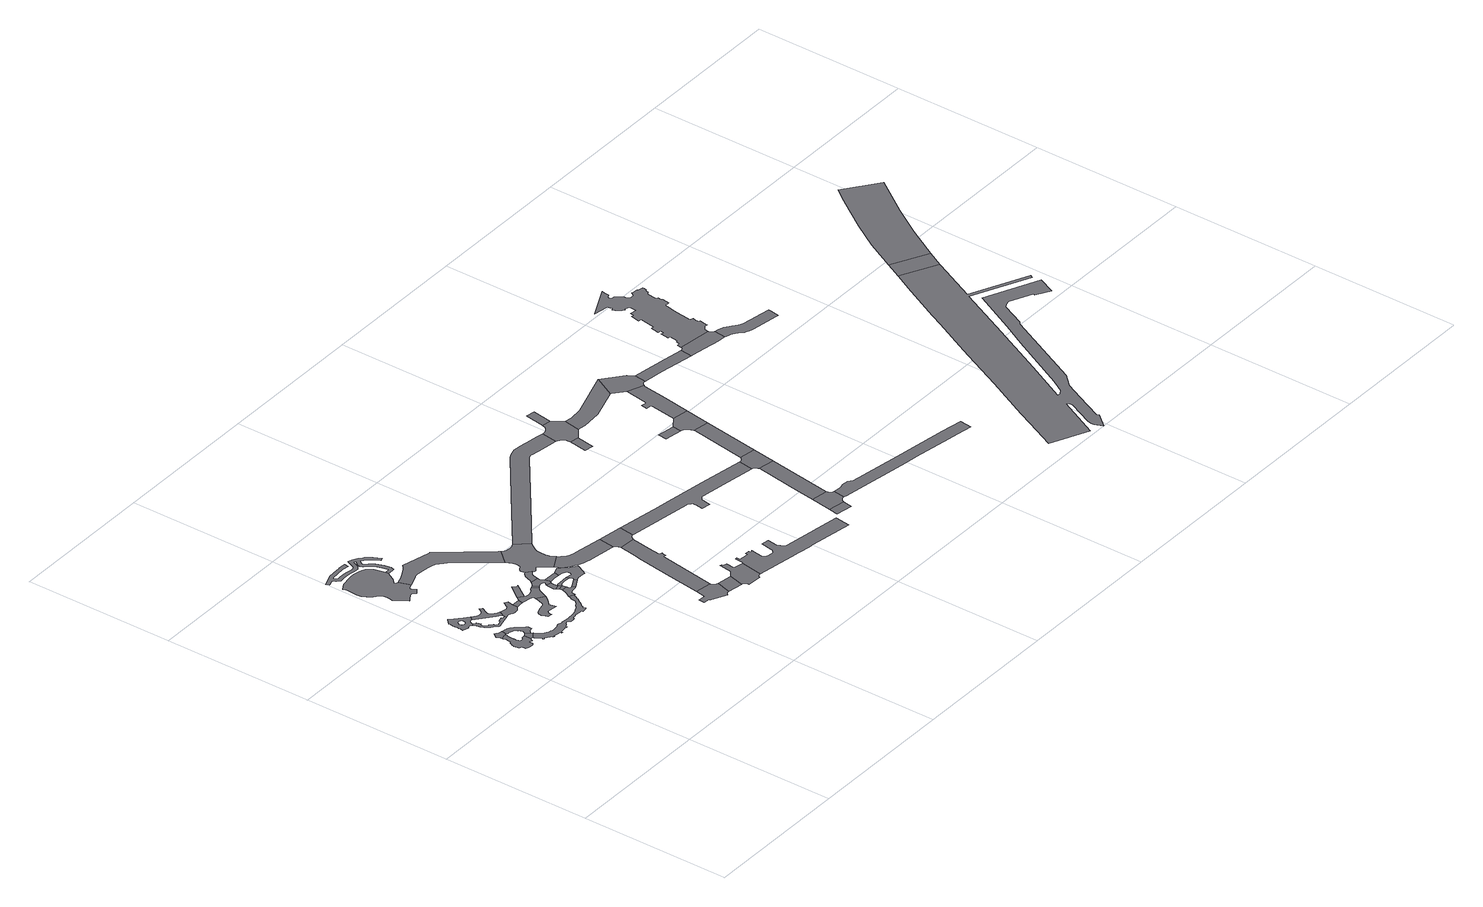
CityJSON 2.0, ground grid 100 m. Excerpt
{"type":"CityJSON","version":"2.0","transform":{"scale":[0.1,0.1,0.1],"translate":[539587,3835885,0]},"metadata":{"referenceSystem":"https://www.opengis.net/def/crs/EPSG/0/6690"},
"CityObjects":{
"road1":{"type":"Road","attributes":{"RoadStructureAttribute.sectionType":"1"},"geometry":[{"type":"MultiSurface","lod":"1","boundaries":[[[0,1,2,3,4,5,6,7,8,9,10,11,12,13,14,15,16,17,18,19,20,21,22,23,24,25,26,27,28,29,30,31,32,33,34,35,36,37,38,39,40,41,42,43,44,45,46,47,48,49,50,51,52,53,54,55,56,57,58,59]]]}]},
"road2":{"type":"Road","geometry":[{"type":"MultiSurface","lod":"1","boundaries":[[[60,61,62,63,64,65,66,67,68,23,22,69,70,71,72]]]}]},
"road3":{"type":"Road","attributes":{"RoadStructureAttribute.sectionType":"1"},"geometry":[{"type":"MultiSurface","lod":"1","boundaries":[[[73,74,75,76,77,78,79,80,81,82,83,84,85,86,87,88,89,90,91,92,93,94,95,96,97,98,99,100,101,102,103,104,105,106,107,108,109],[110,111,112,113,114,115,116,117,118,119,120,121,122,123,124,125,126,127,128,129,130,131,132,133]]]}]},
"road4":{"type":"Road","geometry":[{"type":"MultiSurface","lod":"1","boundaries":[[[134,135,136,59,58,137,138,139,140]]]}]},
"road5":{"type":"Road","attributes":{"RoadStructureAttribute.sectionType":"1"},"geometry":[{"type":"MultiSurface","lod":"1","boundaries":[[[141,142,143,144,145,146,147,148,149,150,151,152,153,154,155,156,157,158,159,160,161,162,163,164,72,71,165,166,167,168,169,170,171,172,173,174,175,176,177,178,179,180,181,182,183,184,185,186,187,188,189,190,191,192,134,140]]]}]},
"road6":{"type":"Road","attributes":{"RoadStructureAttribute.sectionType":"1"},"geometry":[{"type":"MultiSurface","lod":"1","boundaries":[[[193,194,195,196,197,198,199,200,201,202,203,204,205,206,207,208,209,210,211,212,213,214,215,216,217,218,219,220,221,222,223,224,225,226,227,228,229,109,108,230,231,232,233,234,235,236,237,238,239,240,241,242,243,244,245]]]}]},
"road7":{"type":"Road","geometry":[{"type":"MultiSurface","lod":"1","boundaries":[[[246,247,248,249,250,251,252,253,254,255,256,257,258,259,260,261,262,263,264,265,266,267,268,269,270,83,82,271,272,273,274]]]}]},
"road8":{"type":"Road","geometry":[{"type":"MultiSurface","lod":"1","boundaries":[[[275,276,277,278,279,280,281,282,283,284,285,286,287,288,289,290,291,292,293,294,295,296,297,298,299,300,301,302,303,304,305,306,307,308,309,310,311,312,313,314,315,316,317,318,319,320,321,322,323,324,325]]]}]},
"road9":{"type":"Road","geometry":[{"type":"MultiSurface","lod":"1","boundaries":[[[326,327,328,329,330,331,332,333,334,335,336,274,273,337,338,339,340,245,244,341,342,343,344,345,346,347,348,349,350,351,352,353,354,355,356,357,358,359,360]]]}]},
"road10":{"type":"Road","attributes":{"RoadStructureAttribute.sectionType":"1"},"geometry":[{"type":"MultiSurface","lod":"1","boundaries":[[[361,362,363,364,365,366,367,368,369,370,371,372,373,374,375,376,377,378,379,380,381,382,383,384,385,386,387,388,389,390,391,392,393,394,395,396,397,398,399,400,401,402,403,138,137,404,405,406,407,408,409,410,411,412,413,414,415,416,417,418,419,420,421,422,423,424,425,426,427,428,429,430,431,432,433,434,435,436,437,438,439,440,441,442,443,444,445,446,447,448,449,450,451,452,453,454,455,456,457,458,459,460,461,462,463,464,465,466,467,468,469,470,471,472,473,474,475,476,477,478,479,480,481,482,483,484,485,486,487,488,489,490,491,492,493,494,495,496,497,498,499,500,501,502,503,504,505,506,507,508,509,510,511,512,513,514,515,516,517,518,519,520,521,522,523,524,525,526,527,528,529,530]]]}]},
"road11":{"type":"Road","geometry":[{"type":"MultiSurface","lod":"1","boundaries":[[[531,532,533,534,535,536,537,538,539,540,541,542,543,544,545,546,547,548,549,550,551,552,553,554,555,556,557,558,559,560,561,562,563,564,565,566,567,568,569,570,571,572,573,574,575,576,577,578,579,580,581,582,583,584,585,586,587,588,589,590,591,592,593,594,595,596,597,598,599,600,601,602,603,604,605,606,325,324]]]}]},
"road12":{"type":"Road","geometry":[{"type":"MultiSurface","lod":"1","boundaries":[[[607,360,359,608,609,610,611,612]]]}]},
"road13":{"type":"Road","attributes":{"RoadStructureAttribute.sectionType":"1"},"geometry":[{"type":"MultiSurface","lod":"1","boundaries":[[[613,614,615,616,617,618,619,620,621,622,623,624,625,626,627,628,629,630,631,632,633,634,635,636,637,638]]]}]},
"road14":{"type":"Road","geometry":[{"type":"MultiSurface","lod":"1","boundaries":[[[639,612,611,640,641,642,643,644,613,638,645,646,647,648,649,650,651,652,653,654,655,656,657,658]]]}]},
"road15":{"type":"Road","geometry":[{"type":"MultiSurface","lod":"1","boundaries":[[[659,660,661,639,658]]]}]},
"road16":{"type":"Road","attributes":{"RoadStructureAttribute.sectionType":"1"},"geometry":[{"type":"MultiSurface","lod":"1","boundaries":[[[662,650,649,663]]]}]},
"road17":{"type":"Road","attributes":{"RoadStructureAttribute.sectionType":"1"},"geometry":[{"type":"MultiSurface","lod":"1","boundaries":[[[664,665,666,667,668,669,670,671,672,673,317,316,674,675,676,677,678,679,680,681,682,683,684,685,686,687,688,689,690,691,692,693,694,695]]]}]},
"road18":{"type":"Road","geometry":[{"type":"MultiSurface","lod":"1","boundaries":[[[696,697,698,699,700,701,702,703,361,530,704,705,706,707,708,709,710,711,712]]]}]},
"road19":{"type":"Road","geometry":[{"type":"MultiSurface","lod":"1","boundaries":[[[713,714,715,716]]]}]},
"road20":{"type":"Road","attributes":{"RoadStructureAttribute.sectionType":"1"},"geometry":[{"type":"MultiSurface","lod":"1","boundaries":[[[717,718,719,720,721,722,714,713,723,724,725,726,727]]]}]},
"road21":{"type":"Road","attributes":{"RoadStructureAttribute.sectionType":"1"},"geometry":[{"type":"MultiSurface","lod":"1","boundaries":[[[728,729,730,731,716,715,732,733,734,701,700]]]}]},
"road22":{"type":"Road","geometry":[{"type":"MultiSurface","lod":"1","boundaries":[[[735,736,662,663,737,738,739,740,741,742,743,744,717,727,745,746,747,748,749,750,751,752,753]]]}]},
"road23":{"type":"Road","attributes":{"RoadStructureAttribute.sectionType":"1"},"geometry":[{"type":"MultiSurface","lod":"1","boundaries":[[[754,755,756,757,758,759,760,761,735,753,762,763,764,765]]]}]},
"road24":{"type":"Road","geometry":[{"type":"MultiSurface","lod":"1","boundaries":[[[766,767,768,769,713,716,770,771,772,773,774,775]]]}]},
"road25":{"type":"Road","attributes":{"RoadStructureAttribute.sectionType":"1"},"geometry":[{"type":"MultiSurface","lod":"1","boundaries":[[[776,777,778,712,711,779,780,781]]]}]},
"road26":{"type":"Road","attributes":{"RoadStructureAttribute.sectionType":"1"},"geometry":[{"type":"MultiSurface","lod":"1","boundaries":[[[782,749,748,783,784,785,786]]]}]},
"road27":{"type":"Road","geometry":[{"type":"MultiSurface","lod":"1","boundaries":[[[787,788,789,790,791,792,793,794,795,796,797,798,786,785,799,800,801,802,803,804,805,806,807,808,809,766,775,810,811,812,776,781]]]}]},
"road28":{"type":"Road","geometry":[{"type":"MultiSurface","lod":"1","boundaries":[[[813,814,815,816,817,818,819,820,695,694,821,822,823,824,825,826,827,828,829,830,831,832,754,765,833,834,835,836,837,838,839,840,841,842,843,844,845,846,847,848,849,850,851]]]}]},
"road29":{"type":"Road","geometry":[{"type":"MultiSurface","lod":"1","boundaries":[[[852,853,854,855,856,857,858,859,860,861,862,863,864,865,866,867,868,869,870,871,872]]]}]},
"road30":{"type":"Road","attributes":{"RoadStructureAttribute.sectionType":"1"},"geometry":[{"type":"MultiSurface","lod":"1","boundaries":[[[873,874,875,876,877,878,879,880,881,837,836,882,883,884,885,886,887,888,889,890,891,892,893,894,895,896]]]}]},
"road31":{"type":"Road","attributes":{"RoadStructureAttribute.sectionType":"1"},"geometry":[{"type":"MultiSurface","lod":"1","boundaries":[[[866,865,897,898]]]}]},
"road32":{"type":"Road","attributes":{"RoadStructureAttribute.sectionType":"1"},"geometry":[{"type":"MultiSurface","lod":"1","boundaries":[[[899,900,901,902,852,872,903,904,905,906,907,908,909,910,911,912,913,914,915,916,917]]]}]},
"road33":{"type":"Road","geometry":[{"type":"MultiSurface","lod":"1","boundaries":[[[918,919,920,921,922,923,924,925,926,927,928,929,898,897,930,931,932,933,934,935,936,937,938,939,940,941,942,943,944]]]}]},
"road34":{"type":"Road","geometry":[{"type":"MultiSurface","lod":"1","boundaries":[[[896,895,945,946,947,948,949,899,917,950,951,952,953,954,955,956]]]}]},
"road35":{"type":"Road","attributes":{"RoadStructureAttribute.sectionType":"1"},"geometry":[{"type":"MultiSurface","lod":"1","boundaries":[[[957,958,959,960,961,962,963,964,965,966,967,968,969,970,851,850,971,972,973,974,975,976,977,978,979,980,981,982]]]}]},
"road36":{"type":"Road","attributes":{"RoadStructureAttribute.sectionType":"1"},"geometry":[{"type":"MultiSurface","lod":"1","boundaries":[[[983,984,985,986,987,988,989,990,991,992,993,994,995,996,997,998,999,1000,1001,1002,1003,1004,1005,1006,1007,1008,1009,1010,1011,1012,1013,1014,1015,1016,1017,1018,1019,1020,1021,1022,1023,1024,1025,1026,1027,944,943,1028,1029,1030,1031,1032,1033,1034]]]}]},
"road37":{"type":"Road","attributes":{"RoadStructureAttribute.sectionType":"1"},"geometry":[{"type":"MultiSurface","lod":"1","boundaries":[[[1035,1036,1037,956,955,1038,1039,1040,1041,1042,1043,1044,1045,1046,1047,1048,1049,1050,1051,1052,1053,1054,1055,1056,1057,1058,1059,1060,1061,1062]]]}]},
"road38":{"type":"Road","geometry":[{"type":"MultiSurface","lod":"1","boundaries":[[[1063,1064,1065,1066,1067]]]}]},
"road39":{"type":"Road","attributes":{"RoadStructureAttribute.sectionType":"1"},"geometry":[{"type":"MultiSurface","lod":"1","boundaries":[[[1068,1063,1067,1069,1070,1071,1072,1073,1074,1075,1076,1077,1078]]]}]},
"road40":{"type":"Road","geometry":[{"type":"MultiSurface","lod":"1","boundaries":[[[1079,1080,1081,1082]]]}]},
"road41":{"type":"Road","attributes":{"RoadStructureAttribute.sectionType":"1"},"geometry":[{"type":"MultiSurface","lod":"1","boundaries":[[[1083,1084,1085,1068,1078,1086,1087]]]}]},
"road42":{"type":"Road","geometry":[{"type":"MultiSurface","lod":"1","boundaries":[[[1088,1089,1090,1091,1092,1093,1094,1095,1096,1097,982,981,1098,1099,1100,1101,1102,1103,1104,1105,1106,1079,1082,1107,1108,1109,1110,1111]]]}]},
"road43":{"type":"Road","attributes":{"RoadStructureAttribute.sectionType":"1"},"geometry":[{"type":"MultiSurface","lod":"1","boundaries":[[[1112,1113,1088,1111]]]}]},
"road44":{"type":"Road","geometry":[{"type":"MultiSurface","lod":"1","boundaries":[[[1114,1115,1116,1117,1118,1119,1062,1061,1120,1121,1122,1123,1124,1083,1087,1125]]]}]},
"road45":{"type":"Road","geometry":[{"type":"MultiSurface","lod":"1","boundaries":[[[1126,1127,1128,1129]]]}]},
"road46":{"type":"Road","attributes":{"RoadStructureAttribute.sectionType":"1"},"geometry":[{"type":"MultiSurface","lod":"1","boundaries":[[[1130,1131,1132,1114,1125,1133]]]}]},
"road47":{"type":"Road","attributes":{"RoadStructureAttribute.sectionType":"1"},"geometry":[{"type":"MultiSurface","lod":"1","boundaries":[[[1134,1135,1136,1109,1108,1137,1138,1139]]]}]},
"road48":{"type":"Road","geometry":[{"type":"MultiSurface","lod":"1","boundaries":[[[1140,1129,1128,1141,1142,1143,1144,1145,1146,1147,1148,1130,1133,1149]]]}]},
"road49":{"type":"Road","attributes":{"RoadStructureAttribute.sectionType":"1"},"geometry":[{"type":"MultiSurface","lod":"1","boundaries":[[[1150,1151,1152,1153,1154,1155,1156,1072,1071,1157,1158,1159,1160,1161,1162,1163,1164]]]}]},
"road50":{"type":"Road","attributes":{"RoadStructureAttribute.sectionType":"1"},"geometry":[{"type":"MultiSurface","lod":"1","boundaries":[[[1165,1166,1167,1168,1169,1170,1171,1140,1149,1172,1173,1174]]]}]},
"road51":{"type":"Road","geometry":[{"type":"MultiSurface","lod":"1","boundaries":[[[1134,1139,1175,1165,1174,1176,1177,1178,1179,1180,1181,1182,1183]]]}]},
"road52":{"type":"Road","attributes":{"RoadStructureAttribute.sectionType":"1"},"geometry":[{"type":"MultiSurface","lod":"1","boundaries":[[[1184,1185,1182,1181,1186,1187,1188]]]}]},
"road53":{"type":"Road","geometry":[{"type":"MultiSurface","lod":"1","boundaries":[[[1189,1190,1191,1192,1193,1188,1187,1194,1195,1196,1197,1198,1199,1200,1201,1202]]]}]},
"road54":{"type":"Road","geometry":[{"type":"MultiSurface","lod":"1","boundaries":[[[1203,1204,1205,1206,1207,1208,1209,1210,1211,1212,1213,1214,1215,1216,1217,1218,1219,1220,1221,1222,1223,1224,1225,1226,1227,1228,1229,1230,1231,1232,1233,1234,1235,1236,1237,1238,1239,1240,1241,1242,1243,1244,1245,1246,1247,1248,1249,1250,1251,1252,1253,1254,1255,1256,1257,1258,1259,1260,1261,1262,1263,1264,1265,1266,1267,1268,1269,1270,1271,1272,1273,1274,1275,1276,1277,1278,1279,1280,1281,1282,1283,1284,1285,1286,1287,1288,1289,1290,1291,1292,1293,1294,1295,1296,1297,1298,1299,1300,1301,1302,1303,1304,1305,1306,1307,1308,1309,1310,1311,1312,1313,1314,1315,1316,1317,1318,1319,1320,1321,1322,1323,1324,1325,1326,1327,1328,1329,1330,1331,1332,1333,1334,1335,1336,1337,1338,1339,1340,1341,1342,1343,1344,1345,1346,1347,1348,1349,1350,1351,1352,1353,1354,1355,1356,1357,1358,1359,1360,1189,1202]]]}]},
"road55":{"type":"Road","attributes":{"RoadStructureAttribute.sectionType":"1"},"geometry":[{"type":"MultiSurface","lod":"1","boundaries":[[[1361,1362,1363,1364,1365,1366,1367,1368,1369,1370,1371,1372,1373,1374,1375,1376,1377,1378,1379,1380,1381,1382,1383,1384,1385,1386,1387,1388,1389,1197,1196]]]}]},
"road56":{"type":"Road","attributes":{"RoadStructureAttribute.sectionType":"1"},"geometry":[{"type":"MultiSurface","lod":"1","boundaries":[[[1390,1391,1392,1393,1394,1395,1396,1397,1398,1399,1400,1401,1402,1403,1404,1405,1406,1407,1408,1409,1410,1411,1412,1413,1414,1415,1416,1417,1418,1419,1420,1421,1422,1423,1424,1425,1426,1427,1428,1429,1430,1431,1432,1433,1434,1435,1436,1437]]]}]},
"road57":{"type":"Road","geometry":[{"type":"MultiSurface","lod":"1","boundaries":[[[1438,1390,1437,1439]]]}]},
"road58":{"type":"Road","attributes":{"RoadStructureAttribute.sectionType":"1"},"geometry":[{"type":"MultiSurface","lod":"1","boundaries":[[[1440,1441,1442,1443,1444,1438,1439,1445,1446,1447]]]}]}
},
"vertices":[
[259,1390,0],[250,1390,0],[249,1390,0],[240,1379,0],[231,1375,0],[217,1380,0],[212,1391,0],[210,1401,0],[212,1418,0],[208,1420,0],[209,1429,0],[207,1438,0],[211,1440,0],[211,1446,0],[212,1455,0],[211,1458,0],[211,1462,0],[211,1464,0],[213,1469,0],[215,1473,0],[216,1476,0],[214,1481,0],[214,1485,0],[176,1479,0],[175,1477,0],[175,1470,0],[178,1469,0],[180,1460,0],[180,1433,0],[177,1416,0],[167,1413,0],[167,1410,0],[164,1407,0],[163,1405,0],[161,1402,0],[159,1398,0],[154,1390,0],[154,1379,0],[151,1377,0],[154,1366,0],[155,1352,0],[155,1340,0],[168,1338,0],[173,1333,0],[173,1308,0],[186,1306,0],[194,1301,0],[209,1296,0],[226,1297,0],[240,1308,0],[239,1331,0],[247,1332,0],[249,1331,0],[259,1325,0],[264,1327,0],[263,1331,0],[265,1337,0],[271,1344,0],[274,1346,0],[270,1390,0],
[226,1522,0],[217,1524,0],[204,1527,0],[194,1536,0],[185,1542,0],[163,1510,0],[168,1504,0],[172,1496,0],[175,1487,0],[218,1487,0],[225,1488,0],[228,1487,0],[229,1521,0],
[192,1708,0],[192,1714,0],[194,1720,0],[196,1723,0],[200,1728,0],[203,1730,0],[208,1732,0],[212,1733,0],[218,1731,0],[221,1730,0],[240,1753,0],[224,1766,0],[210,1781,0],[189,1801,0],[169,1818,0],[142,1841,0],[140,1843,0],[108,1812,0],[110,1806,0],[111,1800,0],[110,1794,0],[108,1782,0],[107,1770,0],[107,1765,0],[108,1752,0],[108,1740,0],[108,1725,0],[106,1709,0],[146,1696,0],[148,1700,0],[153,1703,0],[159,1704,0],[165,1704,0],[170,1703,0],[175,1699,0],[179,1695,0],[193,1703,0],[174,1774,0],[178,1770,0],[180,1765,0],[181,1759,0],[180,1754,0],[178,1749,0],[174,1744,0],[170,1741,0],[167,1740,0],[164,1740,0],[159,1740,0],[154,1741,0],[149,1744,0],[145,1748,0],[143,1753,0],[142,1759,0],[142,1761,0],[143,1764,0],[145,1769,0],[149,1774,0],[153,1777,0],[158,1778,0],[164,1778,0],[169,1777,0],
[292,1404,0],[281,1394,0],[275,1392,0],[289,1343,0],[319,1367,0],[317,1371,0],[319,1380,0],
[322,1385,0],[329,1393,0],[333,1397,0],[337,1396,0],[344,1399,0],[347,1400,0],[356,1402,0],[358,1413,0],[358,1419,0],[357,1427,0],[351,1435,0],[343,1440,0],[340,1444,0],[336,1447,0],[330,1455,0],[318,1472,0],[306,1488,0],[297,1496,0],[287,1503,0],[277,1509,0],[266,1514,0],[257,1516,0],[254,1517,0],[242,1519,0],[231,1485,0],[233,1484,0],[237,1482,0],[240,1481,0],[244,1481,0],[249,1481,0],[253,1481,0],[254,1480,0],[257,1478,0],[264,1477,0],[267,1476,0],[271,1475,0],[274,1474,0],[278,1472,0],[281,1469,0],[284,1466,0],[288,1461,0],[291,1455,0],[291,1450,0],[297,1449,0],[301,1445,0],[302,1443,0],[302,1439,0],[301,1434,0],[303,1431,0],[302,1423,0],[302,1419,0],[301,1415,0],
[347,1597,0],[343,1597,0],[340,1598,0],[339,1600,0],[336,1603,0],[336,1606,0],[307,1598,0],[308,1593,0],[307,1590,0],[304,1587,0],[302,1586,0],[281,1581,0],[276,1580,0],[270,1581,0],[265,1584,0],[263,1585,0],[259,1588,0],[257,1590,0],[255,1593,0],[256,1597,0],[257,1600,0],[259,1601,0],[240,1622,0],[237,1619,0],[234,1617,0],[229,1617,0],[224,1621,0],[210,1651,0],[210,1655,0],[211,1658,0],[215,1661,0],[220,1663,0],[210,1689,0],[206,1688,0],[203,1689,0],[200,1690,0],[199,1693,0],[181,1690,0],[187,1669,0],[194,1649,0],[203,1629,0],[214,1611,0],[224,1598,0],[236,1588,0],[262,1567,0],[263,1566,0],[266,1564,0],[270,1564,0],[276,1564,0],[284,1566,0],[305,1571,0],[365,1586,0],[361,1601,0],
[367,1654,0],[352,1663,0],[342,1671,0],[337,1676,0],[333,1682,0],[330,1689,0],[329,1696,0],[329,1703,0],[330,1709,0],[332,1714,0],[333,1716,0],[353,1751,0],[334,1761,0],[323,1742,0],[319,1736,0],[314,1731,0],[310,1728,0],[301,1725,0],[296,1724,0],[294,1724,0],[287,1724,0],[280,1726,0],[274,1729,0],[272,1730,0],[256,1740,0],[332,1640,0],[345,1630,0],[364,1615,0],[383,1647,0],
[305,2426,0],[301,2452,0],[289,2488,0],[264,2525,0],[255,2529,0],[241,2536,0],[228,2543,0],[180,2550,0],[150,2549,0],[117,2546,0],[83,2537,0],[65,2536,0],[21,2508,0],[27,2499,0],[30,2479,0],[27,2412,0],[30,2382,0],[43,2355,0],[57,2336,0],[67,2323,0],[98,2300,0],[106,2291,0],[107,2277,0],[109,2255,0],[109,2234,0],[104,2217,0],[161,2134,0],[178,2145,0],[206,2161,0],[211,2163,0],[220,2165,0],[229,2164,0],[245,2146,0],[276,2170,0],[262,2189,0],[260,2194,0],[259,2199,0],[260,2204,0],[262,2209,0],[266,2212,0],[271,2214,0],[297,2222,0],[269,2298,0],[256,2303,0],[253,2315,0],[257,2318,0],[278,2343,0],[296,2374,0],[305,2393,0],[310,2396,0],[309,2416,0],
[494,1672,0],[470,1686,0],[466,1679,0],[453,1656,0],[449,1650,0],[443,1644,0],[437,1640,0],[430,1638,0],[423,1637,0],[415,1638,0],[399,1642,0],[366,1612,0],[367,1609,0],[366,1605,0],[364,1603,0],[386,1592,0],[391,1593,0],[396,1592,0],[401,1590,0],[405,1587,0],[411,1582,0],[417,1579,0],[424,1578,0],[432,1578,0],[437,1579,0],[444,1578,0],[452,1579,0],[455,1580,0],[459,1582,0],[462,1585,0],[468,1590,0],[475,1594,0],[482,1598,0],[484,1599,0],[484,1632,0],
[748,1427,0],[742,1415,0],[736,1403,0],[735,1401,0],[730,1377,0],[727,1364,0],[727,1361,0],[711,1346,0],[700,1342,0],[684,1325,0],[676,1321,0],[660,1316,0],[649,1308,0],[643,1305,0],[641,1304,0],[639,1304,0],[621,1301,0],[600,1297,0],[582,1296,0],[572,1296,0],[567,1297,0],[545,1299,0],[517,1302,0],[516,1301,0],[507,1298,0],[498,1302,0],[488,1306,0],[481,1306,0],[469,1301,0],[456,1297,0],[443,1295,0],[430,1294,0],[416,1295,0],[403,1298,0],[391,1302,0],[378,1308,0],[367,1315,0],[357,1324,0],[348,1333,0],[340,1344,0],[333,1356,0],[328,1368,0],[325,1364,0],[292,1338,0],[294,1336,0],[291,1333,0],[299,1319,0],[308,1307,0],[317,1296,0],[310,1289,0],[318,1282,0],[324,1288,0],[338,1277,0],[354,1267,0],[366,1261,0],[362,1252,0],[371,1248,0],[375,1257,0],[387,1253,0],[405,1249,0],[423,1247,0],[423,1237,0],[433,1237,0],[434,1246,0],[450,1248,0],[467,1250,0],[482,1255,0],[486,1246,0],[495,1249,0],[492,1259,0],[506,1266,0],[507,1267,0],[508,1268,0],[510,1269,0],[515,1273,0],[515,1274,0],[515,1275,0],[517,1276,0],[518,1276,0],[519,1278,0],[521,1278,0],[523,1279,0],[524,1279,0],[530,1282,0],[534,1282,0],[537,1281,0],[539,1279,0],[544,1277,0],[545,1276,0],[545,1274,0],[545,1272,0],[547,1268,0],[548,1266,0],[549,1266,0],[551,1265,0],[552,1265,0],[555,1264,0],[558,1264,0],[561,1264,0],[566,1264,0],[569,1265,0],[572,1265,0],[573,1266,0],[576,1266,0],[583,1267,0],[586,1271,0],[588,1274,0],[588,1277,0],[588,1278,0],[591,1280,0],[593,1279,0],[598,1279,0],[606,1279,0],[610,1279,0],[613,1280,0],[615,1282,0],[618,1283,0],[620,1284,0],[623,1285,0],[625,1285,0],[627,1286,0],[629,1284,0],[630,1283,0],[631,1282,0],[635,1282,0],[636,1282,0],[640,1283,0],[640,1284,0],[643,1285,0],[644,1284,0],[646,1285,0],[647,1285,0],[648,1282,0],[651,1280,0],[651,1279,0],[655,1279,0],[661,1280,0],[666,1280,0],[670,1280,0],[673,1279,0],[675,1275,0],[676,1273,0],[676,1270,0],[686,1269,0],[693,1271,0],[704,1275,0],[711,1279,0],[707,1286,0],[705,1289,0],[704,1292,0],[709,1297,0],[711,1301,0],[714,1309,0],[719,1317,0],[724,1320,0],[728,1329,0],[729,1333,0],[736,1337,0],[739,1346,0],[746,1355,0],[753,1363,0],[755,1365,0],[755,1370,0],[756,1376,0],[759,1381,0],[763,1385,0],[767,1388,0],[767,1395,0],[774,1404,0],[777,1412,0],
[350,2397,0],[355,2398,0],[361,2399,0],[366,2421,0],[358,2465,0],[340,2514,0],[332,2527,0],[319,2547,0],[298,2567,0],[295,2572,0],[294,2574,0],[295,2575,0],[296,2579,0],[315,2604,0],[327,2594,0],[332,2590,0],[339,2584,0],[364,2553,0],[389,2507,0],[411,2519,0],[385,2567,0],[357,2602,0],[350,2608,0],[326,2628,0],[294,2646,0],[270,2654,0],[267,2653,0],[264,2651,0],[255,2632,0],[239,2598,0],[229,2589,0],[227,2588,0],[210,2588,0],[173,2596,0],[141,2598,0],[110,2597,0],[93,2596,0],[85,2602,0],[79,2621,0],[90,2625,0],[131,2629,0],[183,2630,0],[197,2629,0],[229,2626,0],[231,2651,0],[183,2655,0],[175,2655,0],[130,2654,0],[84,2650,0],[5,2620,0],[14,2597,0],[56,2612,0],[63,2588,0],[85,2570,0],[112,2572,0],[141,2573,0],[170,2572,0],[207,2563,0],[237,2563,0],[245,2570,0],[257,2580,0],[260,2582,0],[279,2624,0],[283,2623,0],[294,2617,0],[273,2591,0],[268,2573,0],[272,2562,0],[273,2561,0],[277,2553,0],[286,2544,0],[300,2531,0],[317,2503,0],[333,2459,0],[340,2421,0],[341,2417,0],
[503,1632,0],[495,1600,0],[504,1601,0],[510,1601,0],[531,1600,0],[540,1632,0],
[616,1566,0],[605,1535,0],[596,1501,0],[589,1496,0],[581,1492,0],[575,1490,0],[551,1487,0],[525,1479,0],[515,1473,0],[505,1466,0],[501,1459,0],[498,1451,0],[498,1439,0],[506,1414,0],[514,1400,0],[541,1397,0],[540,1412,0],[552,1434,0],[619,1423,0],[618,1437,0],[612,1459,0],[609,1469,0],[616,1473,0],[632,1488,0],[647,1503,0],[665,1531,0],
[558,1656,0],[547,1600,0],[595,1592,0],[607,1589,0],[614,1582,0],[616,1575,0],[676,1558,0],[690,1585,0],[693,1594,0],[701,1604,0],[717,1618,0],[684,1650,0],[671,1644,0],[661,1634,0],[646,1626,0],[626,1622,0],[613,1621,0],[602,1623,0],[594,1627,0],[592,1631,0],
[657,1728,0],[648,1726,0],[624,1746,0],
[705,1659,0],[726,1626,0],
[868,2021,0],[624,2335,0],[620,2332,0],[422,2379,0],[410,2367,0],[385,2349,0],[379,2345,0],[352,2330,0],[324,2317,0],[296,2306,0],[322,2230,0],[348,2240,0],[372,2251,0],[383,2255,0],[394,2257,0],[406,2257,0],[421,2257,0],[442,2256,0],[449,2255,0],[471,2253,0],[490,2250,0],[497,2249,0],[521,2243,0],[542,2236,0],[557,2227,0],[564,2222,0],[571,2216,0],[584,2204,0],[596,2190,0],[789,1941,0],[799,1927,0],[875,2012,0],
[828,1470,0],[826,1470,0],[820,1471,0],[815,1478,0],[814,1494,0],[777,1492,0],[765,1461,0],[762,1453,0],[785,1410,0],[786,1425,0],[791,1438,0],[799,1442,0],[808,1444,0],[824,1446,0],[836,1447,0],[845,1452,0],[834,1471,0],
[795,1541,0],[763,1531,0],[774,1515,0],[807,1523,0],
[762,1599,0],[760,1588,0],[755,1558,0],[754,1549,0],[756,1541,0],[763,1532,0],[791,1548,0],[790,1558,0],[792,1578,0],[793,1584,0],[794,1590,0],
[813,1505,0],[813,1510,0],[809,1518,0],[808,1521,0],[777,1505,0],[777,1504,0],[777,1500,0],
[729,1683,0],[718,1669,0],[738,1631,0],[752,1632,0],[759,1632,0],[768,1629,0],[773,1623,0],[772,1617,0],[766,1607,0],[763,1601,0],[795,1593,0],[796,1594,0],[799,1599,0],[808,1601,0],[799,1638,0],[792,1642,0],[784,1657,0],[781,1666,0],[783,1677,0],
[790,1775,0],[776,1766,0],[762,1752,0],[758,1744,0],[756,1739,0],[751,1725,0],[748,1719,0],[741,1702,0],[789,1704,0],[794,1719,0],[800,1730,0],[820,1746,0],
[890,1553,0],[859,1552,0],[812,1552,0],[803,1549,0],[813,1529,0],[823,1534,0],[831,1536,0],[857,1538,0],[863,1538,0],[897,1537,0],
[902,1509,0],[883,1498,0],[861,1486,0],[868,1465,0],[870,1466,0],[909,1489,0],
[825,1637,0],[841,1604,0],[845,1604,0],[884,1601,0],[887,1634,0],
[932,1497,0],[949,1497,0],[971,1497,0],[988,1494,0],[998,1513,0],[1027,1570,0],[987,1597,0],[967,1613,0],[966,1614,0],[950,1633,0],[933,1654,0],[890,1636,0],[908,1599,0],[917,1595,0],[929,1589,0],[940,1579,0],[941,1572,0],[940,1562,0],[938,1553,0],[934,1549,0],[930,1548,0],[919,1549,0],[913,1549,0],[905,1530,0],[908,1523,0],[908,1517,0],
[961,1995,0],[950,1992,0],[939,1990,0],[927,1990,0],[916,1991,0],[905,1994,0],[894,1999,0],[884,2005,0],[812,1905,0],[821,1883,0],[824,1872,0],[824,1860,0],[824,1851,0],[823,1842,0],[821,1834,0],[816,1828,0],[795,1815,0],[784,1804,0],[783,1797,0],[786,1784,0],[830,1735,0],[836,1733,0],[869,1757,0],[935,1676,0],[1026,1727,0],[1016,1742,0],[1010,1754,0],[1005,1772,0],[1001,1787,0],[1000,1803,0],[1000,1819,0],[1002,1835,0],[1006,1851,0],[1009,1861,0],[1018,1880,0],[1026,1894,0],[1036,1907,0],[1047,1919,0],[974,2001,0],
[1226,867,0],[1216,800,0],[1167,805,0],[1166,767,0],[1209,762,0],[1209,761,0],[1206,754,0],[1307,703,0],[1310,709,0],[1315,713,0],[1320,717,0],[1326,720,0],[1333,721,0],[1339,721,0],[1366,818,0],[1358,820,0],[1351,823,0],[1345,829,0],[1341,835,0],[1337,842,0],[1336,850,0],
[1127,1661,0],[1114,1663,0],[1108,1665,0],[1097,1669,0],[1082,1675,0],[1071,1681,0],[1055,1693,0],[1044,1703,0],[1033,1715,0],[945,1651,0],[954,1639,0],[968,1624,0],[976,1617,0],[983,1611,0],[999,1598,0],[1016,1587,0],[1034,1577,0],[1052,1569,0],[1071,1562,0],[1090,1556,0],[1110,1552,0],[1293,1524,0],[1301,1522,0],[1317,1631,0],
[1441,705,0],[1467,802,0],
[1323,1484,0],[1305,1370,0],[1299,1333,0],[1260,1082,0],[1336,858,0],[1394,1227,0],[1395,1230,0],[1399,1233,0],[1402,1233,0],[1414,1231,0],[1418,1259,0],[1423,1263,0],[1407,1265,0],[1404,1267,0],[1402,1270,0],[1401,1274,0],[1404,1292,0],[1409,1323,0],[1433,1477,0],
[1552,838,0],[1548,844,0],[1556,898,0],[1537,901,0],[1533,902,0],[1530,905,0],[1529,909,0],[1529,913,0],[1524,913,0],[1521,915,0],[1520,917,0],[1507,831,0],[1447,703,0],[1453,700,0],[1458,695,0],[1462,690,0],[1465,684,0],[1466,677,0],[1466,670,0],[1558,663,0],[1561,669,0],[1565,674,0],[1571,678,0],[1577,681,0],[1583,682,0],[1590,681,0],[1615,828,0],
[1308,1518,0],[1314,1513,0],[1319,1507,0],[1322,1499,0],[1323,1491,0],[1435,1484,0],[1439,1491,0],[1444,1497,0],[1450,1502,0],[1457,1505,0],[1465,1506,0],[1480,1606,0],
[1937,2542,0],[1844,2557,0],[1791,2565,0],[1775,2567,0],[1759,2568,0],[1744,2567,0],[1728,2564,0],[1713,2560,0],[1698,2555,0],[1684,2548,0],[1670,2540,0],[1657,2531,0],[1228,2199,0],[981,2006,0],[1059,1929,0],[1349,2154,0],[1724,2445,0],[1733,2451,0],[1742,2455,0],[1752,2458,0],[1763,2459,0],[1773,2458,0],[1853,2445,0],[1929,2433,0],[1956,2428,0],[1973,2536,0],
[1920,731,0],[1912,733,0],[1905,737,0],[1900,742,0],[1896,747,0],[1895,749,0],[1892,756,0],[1890,765,0],[1887,767,0],[1884,771,0],[1881,775,0],[1880,780,0],[1880,786,0],[1890,849,0],[1840,856,0],[1828,781,0],[1826,774,0],[1822,767,0],[1817,761,0],[1811,756,0],[1804,753,0],[1796,752,0],[1788,752,0],[1767,755,0],[1759,757,0],[1752,761,0],[1747,766,0],[1742,773,0],[1739,780,0],[1738,787,0],[1738,795,0],[1749,863,0],[1743,859,0],[1733,860,0],[1729,866,0],[1730,871,0],[1707,875,0],[1705,860,0],[1699,856,0],[1664,861,0],[1639,865,0],[1635,871,0],[1637,886,0],[1629,887,0],[1621,832,0],[1837,643,0],[1896,633,0],[1980,619,0],[1997,618,0],[2011,616,0],[2294,572,0],[2305,671,0],
[2130,1505,0],[1895,1541,0],[1748,1564,0],[1473,1506,0],[1895,1440,0],[1900,1439,0],[1908,1437,0],[1914,1433,0],[1920,1428,0],[1925,1422,0],[1928,1415,0],[1929,1407,0],[1929,1399,0],[1921,1348,0],[1972,1340,0],[1976,1339,0],[1979,1336,0],[1987,1390,0],[1989,1398,0],[1993,1405,0],[1998,1411,0],[2004,1415,0],[2011,1418,0],[2019,1420,0],[2027,1419,0],[2188,1394,0],[2412,1359,0],[2427,1458,0],
[2353,753,0],[2344,701,0],[2342,693,0],[2452,676,0],[2461,736,0],
[2375,894,0],[2469,753,0],[2483,763,0],[2501,765,0],[2514,844,0],[2506,846,0],[2499,850,0],[2493,855,0],[2489,862,0],[2486,869,0],[2484,877,0],
[2006,2359,0],[1987,2240,0],[2046,2230,0],[2065,2349,0],
[2441,1327,0],[2441,1319,0],[2392,1006,0],[2485,884,0],[2551,1310,0],
[2043,2586,0],[2040,2577,0],[2037,2568,0],[2032,2560,0],[2025,2553,0],[2018,2547,0],[2010,2542,0],[2001,2538,0],[1992,2536,0],[1983,2535,0],[1965,2426,0],[1974,2423,0],[1982,2418,0],[1989,2411,0],[1995,2404,0],[2000,2396,0],[2004,2387,0],[2006,2378,0],[2007,2368,0],[2083,2362,0],[2134,2399,0],[2152,2508,0],[2115,2559,0],[2102,2577,0],
[2124,2710,0],[2064,2719,0],
[2465,1480,0],[2461,1473,0],[2456,1467,0],[2450,1462,0],[2443,1459,0],[2435,1458,0],[2419,1357,0],[2426,1354,0],[2432,1348,0],[2437,1342,0],[2440,1335,0],[2575,1463,0],
[2366,1995,0],[2357,1936,0],[2473,1918,0],[2483,1977,0],
[2524,1859,0],[2524,1849,0],[2467,1487,0],[2634,1842,0],
[2609,2611,0],[2290,2507,0],[2204,2499,0],[2188,2390,0],[2323,2402,0],[2532,2470,0],
[2551,2027,0],[2483,1916,0],[2491,1912,0],[2499,1907,0],[2507,1901,0],[2513,1894,0],[2518,1886,0],[2521,1877,0],[2524,1868,0],[2660,2010,0],
[3379,710,0],[3115,751,0],[3015,766,0],[2670,820,0],[2642,841,0],[2602,847,0],[2569,836,0],[2520,762,0],[2995,688,0],[3082,675,0],[3336,635,0],[3408,624,0],[3467,615,0],[3508,608,0],[3521,687,0],
[2610,2403,0],[2587,2254,0],[2578,2248,0],[2548,2253,0],[2541,2211,0],[2572,2207,0],[2578,2198,0],[2688,2188,0],[2714,2355,0],[2716,2363,0],
[2536,2466,0],[2720,2370,0],[2725,2376,0],[2731,2380,0],[2738,2383,0],[2746,2385,0],[2754,2384,0],[2766,2463,0],[2737,2503,0],
[3000,2427,0],[2899,2443,0],[2892,2363,0],[3119,2327,0],[3131,2406,0],
[3154,2423,0],[3152,2417,0],[3148,2412,0],[3143,2408,0],[3137,2407,0],[3175,2319,0],[3337,2293,0],[3388,2285,0],[3400,2366,0],[3393,2370,0],[3387,2375,0],[3382,2381,0],[3379,2388,0],[3377,2396,0],
[3376,2404,0],[3377,2411,0],[3380,2419,0],[3383,2426,0],[3389,2432,0],[3395,2437,0],[3402,2440,0],[3410,2442,0],[3418,2443,0],[3426,2441,0],[3426,2445,0],[3434,2496,0],[3432,2497,0],[3428,2498,0],[3425,2501,0],[3423,2506,0],[3423,2510,0],[3423,2515,0],[3424,2521,0],[3428,2545,0],[3416,2547,0],[3412,2548,0],[3410,2551,0],[3408,2554,0],[3408,2558,0],[3416,2608,0],[3418,2623,0],[3428,2687,0],[3430,2702,0],[3436,2737,0],[3437,2743,0],[3438,2747,0],[3441,2751,0],[3446,2753,0],[3450,2753,0],[3459,2751,0],[3470,2750,0],[3479,2802,0],[3477,2802,0],[3474,2803,0],[3473,2806,0],[3472,2808,0],[3473,2811,0],[3475,2822,0],[3476,2830,0],[3473,2830,0],[3470,2831,0],[3466,2833,0],[3463,2837,0],[3462,2841,0],[3462,2846,0],[3470,2899,0],[3472,2904,0],[3474,2907,0],[3478,2910,0],[3483,2911,0],[3486,2911,0],[3488,2911,0],[3489,2918,0],[3491,2930,0],[3492,2932,0],[3493,2934,0],[3495,2936,0],[3497,2936,0],[3499,2936,0],[3502,2952,0],[3503,2962,0],[3472,2967,0],[3469,2968,0],[3467,2971,0],[3467,2974,0],[3467,2976,0],[3448,2978,0],[3436,2980,0],[3429,2981,0],[3423,2982,0],[3421,2976,0],[3417,2970,0],[3413,2965,0],[3407,2961,0],[3400,2959,0],[3393,2958,0],[3386,2959,0],[3380,2962,0],[3374,2966,0],[3369,2971,0],[3366,2978,0],[3365,2984,0],[3365,2991,0],[3365,2994,0],[3366,2995,0],[3362,3001,0],[3356,3009,0],[3349,3018,0],[3343,3027,0],[3336,3036,0],[3332,3041,0],[3328,3039,0],[3322,3038,0],[3317,3039,0],[3312,3041,0],[3308,3045,0],[3306,3049,0],[3305,3054,0],[3305,3060,0],[3307,3064,0],[3310,3069,0],[3315,3071,0],[3320,3073,0],[3325,3073,0],[3326,3079,0],[3327,3086,0],[3329,3096,0],[3329,3097,0],[3334,3127,0],[3126,3024,0],[3220,3009,0],[3225,3009,0],[3227,2991,0],[3232,2974,0],[3218,2969,0],[3226,2952,0],[3236,2936,0],[3248,2921,0],[3262,2909,0],[3272,2920,0],[3287,2910,0],[3304,2902,0],[3296,2856,0],[3254,2863,0],[3251,2842,0],[3249,2839,0],[3245,2838,0],[3232,2840,0],[3223,2780,0],[3241,2778,0],[3224,2673,0],[3207,2676,0],[3198,2622,0],[3216,2619,0],[3212,2594,0],[3194,2597,0],[3186,2543,0],[3199,2541,0],[3202,2539,0],[3203,2535,0],[3195,2488,0],[3194,2484,0],[3191,2481,0],[3188,2479,0],[3184,2479,0],[3183,2479,0],[3181,2465,0],[3179,2459,0],[3175,2455,0],[3169,2452,0],[3164,2452,0],[3159,2453,0],
[3400,2284,0],[3415,2280,0],[3416,2280,0],[3429,2275,0],[3442,2268,0],[3454,2259,0],[3483,2234,0],[3496,2225,0],[3509,2217,0],[3523,2210,0],[3537,2205,0],[3552,2202,0],[3732,2174,0],[3749,2172,0],[3759,2235,0],[3761,2251,0],[3565,2281,0],[3554,2284,0],[3544,2289,0],[3535,2295,0],[3506,2320,0],[3492,2330,0],[3477,2340,0],[3462,2348,0],[3446,2354,0],[3437,2357,0],[3429,2359,0],[3412,2363,0],[3408,2363,0],
[4483,1861,0],[4404,1707,0],[4279,1460,0],[4239,1373,0],[4107,1105,0],[4082,1055,0],[3943,764,0],[3788,452,0],[3741,353,0],[3644,149,0],[3890,32,0],[3936,124,0],[4025,312,0],[4041,289,0],[4042,272,0],[3960,101,0],[3955,74,0],[3955,52,0],[3978,1,0],[4050,88,0],[4040,99,0],[4129,287,0],[4188,407,0],[4256,480,0],[4512,1007,0],[4529,1021,0],[4603,1175,0],[4626,1191,0],[4657,1196,0],[4805,1126,0],[4800,1116,0],[4893,1063,0],[4943,1175,0],[4594,1337,0],[4452,1051,0],[4363,889,0],[4165,500,0],[4115,416,0],[4087,398,0],[4067,399,0],[4207,682,0],[4412,1102,0],[4562,1410,0],[4935,1233,0],[4945,1253,0],[4572,1429,0],[4716,1728,0],[4721,1738,0],
[4539,1969,0],[4776,1847,0],
[4972,2658,0],[4921,2590,0],[4832,2465,0],[4752,2344,0],[4643,2169,0],[4898,2061,0],[5017,2251,0],[5190,2494,0]
]}
